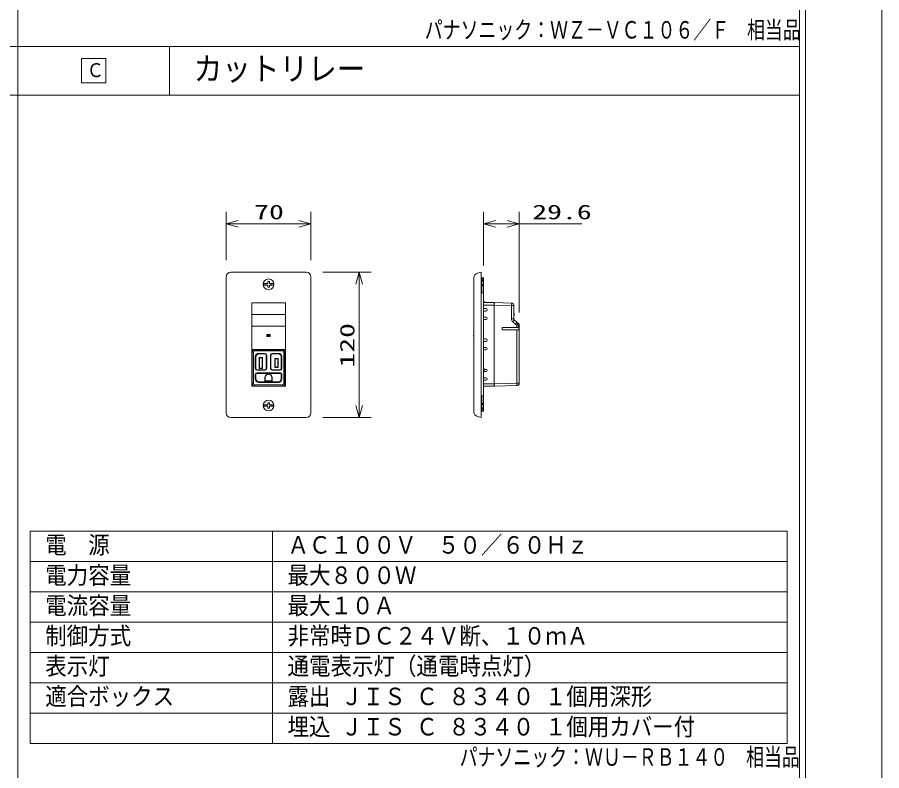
# Model space of a CAD drawing. Units: millimetres on the paper. Extents: x -401 to 401, y -280 to 280.
# Drawn here: x 257.9 to 400.6, y 0.5 to 124.8 of the extents above; entities that cross this region are included whole.
import ezdxf
from ezdxf.enums import TextEntityAlignment as Align

# ---------------------------------------------------------------- set-up
doc = ezdxf.new("R2010")
doc.units = ezdxf.units.MM
for name, color, linetype, lineweight in [('0-0_HOJO', 134, 'Continuous', 9), ('0-1_WAKU', 4, 'Continuous', 9), ('0-2_MOJI1', 7, 'Continuous', 9), ('0-4_WAKU-M', 7, 'Continuous', 9), ('0-5_(J)SP', 7, 'Continuous', 9), ('0-6_GAIKEI', 4, 'Continuous', 9), ('0-7_SUNPO', 7, 'Continuous', 9)]:
    doc.layers.add(name, color=color, linetype=linetype, lineweight=lineweight)
doc.layers.add('0-8_相当品', color=4, linetype='Continuous')
doc.styles.add('ＭＳ ゴシック', font='')
doc.styles.get('ＭＳ ゴシック').set_extended_font_data('MS Gothic')

# ---------------------------------------------------------------- blocks, each defined once
blk = doc.blocks.new('_OPEN30')
at = {"layer": '0-7_SUNPO'}
blk.add_line((0, 0), (-1, 0), dxfattribs=at)
blk.add_lwpolyline([(-1, 0.2679), (0, 0), (-1, -0.2679)], dxfattribs=at)

msp = doc.modelspace()

# ---------------------------------------------------------------- linework, layer by layer
at = {"layer": '0-0_HOJO'}
msp.add_lwpolyline([(400.592, 279.536), (400.592, -279.523), (-400.598, -279.523)], dxfattribs=at)
at = {"layer": '0-1_WAKU', "color": 3}
for p, q in [((259.997, 5.006), (259.997, 40.006)), ((259.997, 40.006), (384.997, 40.006)), ((299.997, 5.006), (299.997, 40.006)), ((384.997, 40.006), (384.997, 5.006)), ((259.997, 5.006), (384.997, 5.006))]:
    msp.add_line(p, q, dxfattribs=at)
at = {"layer": '0-1_WAKU'}
for p, q in [((259.997, 35.006), (384.997, 35.006)), ((259.997, 30.006), (384.997, 30.006)), ((259.997, 25.006), (384.997, 25.006)), ((259.997, 20.006), (384.997, 20.006)), ((259.997, 15.006), (384.997, 15.006)), ((259.997, 10.006), (384.997, 10.006))]:
    msp.add_line(p, q, dxfattribs=at)
at = {"layer": '0-4_WAKU-M'}
for p, q in [((257.997, 240.006), (257.997, -239.994)), ((-387.003, 120.006), (386.997, 120.006)), ((282.997, 120.006), (282.997, 112.006)), ((-387.003, 112.006), (386.997, 112.006))]:
    msp.add_line(p, q, dxfattribs=at)
at = {"layer": '0-4_WAKU-M', "color": 3}
for p, q in [((386.997, 240.006), (386.997, -239.994)), ((387.997, 241.006), (387.997, -240.994))]:
    msp.add_line(p, q, dxfattribs=at)
at = {"layer": '0-5_(J)SP'}
for q in [(268.497, 118.006), (272.497, 114.006)]:
    msp.add_line((268.497, 114.006), q, dxfattribs=at)
msp.add_lwpolyline([(268.497, 118.006), (272.497, 118.006), (272.497, 114.006)], dxfattribs=at)
at = {"layer": '0-6_GAIKEI', "color": 7}
for p, q in [((292.373, 59.564), (292.373, 81.964)), ((293.173, 82.764), (305.573, 82.764)), ((306.373, 81.964), (306.373, 59.564)), ((333.274, 81.828), (333.274, 59.699)), ((334.474, 82.764), (333.867, 82.601)), ((334.474, 82.764), (334.474, 58.764)), ((334.834, 81.852), (334.474, 81.852)), ((334.594, 81.852), (334.594, 80.652)), ((334.834, 81.852), (334.834, 80.652)), ((334.594, 80.352), (334.474, 80.352)), ((334.594, 79.352), (334.594, 80.652)), ((334.834, 80.652), (334.834, 60.302)), ((334.834, 79.352), (334.474, 79.352)), ((333.274, 77.702), (333.274, 70.032)), ((336.629, 77.752), (334.834, 77.752)), ((339.464, 77.678), (336.639, 77.752)), ((339.854, 75.045), (339.854, 77.278)), ((302.149, 75.784), (296.589, 75.784)), ((340.378, 74.512), (339.925, 74.892)), ((296.589, 73.867), (302.149, 73.867)), ((340.754, 74.029), (340.754, 74.103)), ((340.754, 64.449), (340.754, 74.029)), ((334.834, 63.952), (336.629, 63.952)), ((336.639, 63.952), (340.364, 64.05)), ((334.474, 62.352), (334.834, 62.352)), ((334.594, 62.352), (334.594, 60.302)), ((334.474, 61.352), (334.594, 61.352)), ((334.594, 60.302), (334.594, 59.852)), ((334.834, 60.302), (334.834, 59.852)), ((305.573, 58.764), (293.173, 58.764)), ((334.474, 58.764), (333.867, 58.926)), ((334.474, 59.852), (334.834, 59.852))]:
    msp.add_line(p, q, dxfattribs=at)
at = {"layer": '0-6_GAIKEI'}
for p, q in [((334.577, 81.852), (334.577, 80.352)), ((334.834, 81.652), (334.594, 81.652)), ((334.834, 81.442), (334.594, 81.442)), ((334.834, 81.402), (334.594, 81.402)), ((298.603, 80.894), (299.173, 80.894)), ((298.923, 80.894), (298.923, 80.634)), ((299.243, 80.314), (299.243, 80.564)), ((299.243, 80.314), (299.503, 80.314)), ((299.503, 81.214), (299.503, 80.964)), ((299.503, 80.314), (299.503, 80.564)), ((300.143, 80.894), (299.573, 80.894)), ((300.143, 80.634), (299.573, 80.634)), ((299.823, 80.894), (299.823, 80.634)), ((300.143, 80.894), (300.143, 80.634)), ((334.834, 81.302), (334.594, 81.302)), ((334.834, 80.752), (334.594, 80.752)), ((334.834, 80.652), (334.594, 80.652)), ((334.834, 80.552), (334.594, 80.552)), ((296.589, 70.052), (296.589, 77.682)), ((296.609, 77.702), (302.129, 77.702)), ((302.149, 77.682), (302.149, 70.052)), ((334.834, 77.352), (336.639, 77.352)), ((334.854, 77.922), (334.934, 77.922)), ((334.854, 77.752), (334.854, 77.922)), ((334.934, 77.922), (335.104, 77.752)), ((336.629, 77.752), (336.629, 63.952)), ((336.639, 77.352), (339.464, 77.278)), ((336.639, 64.352), (336.639, 77.352)), ((339.464, 77.278), (339.464, 75.045)), ((339.854, 77.278), (339.464, 77.278)), ((334.834, 76.752), (335.234, 76.752)), ((335.234, 76.352), (334.834, 76.352)), ((339.854, 76.012), (339.924, 76.012)), ((339.924, 76.012), (339.924, 75.612)), ((334.834, 75.352), (335.234, 75.352)), ((335.234, 74.952), (334.834, 74.952)), ((339.854, 75.045), (339.464, 75.045)), ((339.679, 74.585), (340.132, 74.205)), ((339.854, 75.612), (339.924, 75.612)), ((340.364, 73.707), (340.754, 73.707)), ((340.364, 73.707), (340.364, 73.652)), ((340.364, 73.252), (340.364, 64.449)), ((299.098, 72.503), (299.098, 72.161)), ((299.64, 72.503), (299.098, 72.503)), ((299.098, 72.503), (299.118, 72.483)), ((299.118, 72.18), (299.098, 72.161)), ((299.098, 72.161), (299.64, 72.161)), ((299.118, 72.483), (299.219, 72.382)), ((299.118, 72.181), (299.219, 72.282)), ((299.119, 72.482), (299.119, 72.182)), ((299.619, 72.482), (299.119, 72.482)), ((299.119, 72.182), (299.619, 72.182)), ((299.219, 72.282), (299.219, 72.382)), ((299.519, 72.282), (299.219, 72.282)), ((299.519, 72.382), (299.519, 72.282)), ((299.519, 72.282), (299.62, 72.181)), ((299.619, 72.182), (299.619, 72.482)), ((299.64, 72.503), (299.62, 72.483)), ((299.626, 72.175), (299.62, 72.18)), ((299.64, 72.161), (299.626, 72.175)), ((299.64, 72.161), (299.64, 72.503)), ((333.174, 72.382), (333.274, 72.482)), ((333.174, 72.382), (333.174, 72.282)), ((333.174, 72.282), (333.274, 72.182)), ((334.834, 71.752), (335.234, 71.752)), ((296.609, 70.012), (296.609, 70.032)), ((302.129, 70.032), (296.609, 70.032)), ((296.799, 70.012), (296.799, 69.867)), ((296.819, 69.884), (296.819, 70.012)), ((296.944, 69.952), (296.819, 69.952)), ((297.069, 69.772), (297.069, 69.972)), ((301.919, 69.952), (301.794, 69.952)), ((301.919, 69.884), (301.919, 70.012)), ((301.939, 69.867), (301.939, 70.012)), ((302.129, 70.032), (302.129, 70.012)), ((302.169, 70.052), (302.149, 70.052)), ((302.149, 70.012), (302.149, 64.022)), ((302.158, 70.023), (302.163, 70.018)), ((335.234, 71.352), (334.834, 71.352)), ((334.834, 70.352), (335.234, 70.352)), ((335.234, 69.952), (334.834, 69.952)), ((296.869, 69.572), (296.669, 69.572)), ((296.669, 69.572), (296.669, 64.372)), ((296.869, 69.572), (296.869, 64.372)), ((301.669, 69.772), (297.069, 69.772)), ((297.169, 68.772), (297.169, 66.872)), ((297.269, 68.772), (297.169, 68.772)), ((297.269, 68.772), (297.269, 66.872)), ((297.769, 69.372), (298.769, 69.372)), ((297.769, 69.272), (297.769, 69.372)), ((297.769, 69.272), (298.769, 69.272)), ((297.794, 68.712), (298.354, 68.712)), ((297.794, 68.712), (297.794, 66.852)), ((297.794, 68.712), (297.854, 68.652)), ((297.854, 68.652), (298.294, 68.652)), ((297.854, 68.652), (297.854, 66.912)), ((298.354, 68.712), (298.294, 68.652)), ((298.294, 66.912), (298.294, 68.652)), ((298.354, 66.852), (298.354, 68.712)), ((298.769, 69.272), (298.769, 69.372)), ((298.969, 69.072), (299.069, 69.072)), ((298.969, 66.872), (298.969, 69.072)), ((299.069, 66.872), (299.069, 69.072)), ((299.669, 69.072), (299.669, 66.872)), ((299.769, 69.072), (299.669, 69.072)), ((299.769, 69.072), (299.769, 66.872)), ((299.969, 69.372), (300.969, 69.372)), ((299.969, 69.272), (299.969, 69.372)), ((299.969, 69.272), (300.969, 69.272)), ((300.394, 68.542), (300.934, 68.542)), ((300.394, 68.542), (300.394, 67.022)), ((300.454, 68.482), (300.394, 68.542)), ((300.874, 68.482), (300.934, 68.542)), ((300.934, 67.022), (300.934, 68.542)), ((300.969, 69.272), (300.969, 69.372)), ((301.469, 68.772), (301.569, 68.772)), ((301.469, 66.872), (301.469, 68.772)), ((301.569, 66.872), (301.569, 68.772)), ((301.869, 64.372), (301.869, 69.572)), ((301.869, 69.572), (302.069, 69.572)), ((302.069, 69.572), (302.069, 64.372)), ((300.454, 67.082), (300.394, 67.022)), ((300.454, 68.482), (300.874, 68.482)), ((300.454, 68.482), (300.454, 67.082)), ((300.874, 67.082), (300.454, 67.082)), ((300.874, 67.082), (300.874, 68.482)), ((300.874, 67.082), (300.934, 67.022)), ((297.269, 66.872), (297.169, 66.872)), ((297.169, 65.872), (297.169, 65.172)), ((297.269, 65.872), (297.169, 65.872)), ((297.269, 65.872), (297.269, 65.172)), ((297.469, 66.672), (297.469, 66.572)), ((298.769, 66.672), (297.469, 66.672)), ((298.769, 66.572), (297.469, 66.572)), ((297.469, 66.172), (301.269, 66.172)), ((297.469, 66.072), (297.469, 66.172)), ((297.469, 66.072), (301.269, 66.072)), ((298.294, 66.912), (297.854, 66.912)), ((298.354, 66.852), (298.294, 66.912)), ((298.769, 66.672), (298.769, 66.572)), ((298.969, 66.872), (299.069, 66.872)), ((299.769, 66.872), (299.669, 66.872)), ((299.969, 66.672), (299.969, 66.572)), ((301.269, 66.672), (299.969, 66.672)), ((301.269, 66.572), (299.969, 66.572)), ((300.934, 67.022), (300.394, 67.022)), ((301.269, 66.672), (301.269, 66.572)), ((301.269, 66.072), (301.269, 66.172)), ((301.469, 66.872), (301.569, 66.872)), ((301.469, 65.872), (301.569, 65.872)), ((301.469, 65.172), (301.469, 65.872)), ((301.569, 65.172), (301.569, 65.872)), ((334.834, 66.752), (335.234, 66.752)), ((335.234, 66.352), (334.834, 66.352)), ((334.954, 66.352), (334.954, 66.752)), ((296.869, 64.372), (296.669, 64.372)), ((297.269, 65.172), (297.169, 65.172)), ((297.769, 64.672), (297.769, 64.572)), ((300.969, 64.672), (297.769, 64.672)), ((300.969, 64.572), (297.769, 64.572)), ((298.771, 65.382), (298.771, 64.784)), ((298.771, 65.382), (298.831, 65.382)), ((298.771, 64.784), (298.831, 64.844)), ((299.967, 64.784), (298.771, 64.784)), ((298.831, 65.382), (298.831, 64.844)), ((299.907, 64.844), (298.831, 64.844)), ((299.907, 64.844), (299.907, 65.382)), ((299.967, 65.382), (299.907, 65.382)), ((299.967, 64.784), (299.907, 64.844)), ((299.967, 64.784), (299.967, 65.382)), ((300.969, 64.672), (300.969, 64.572)), ((301.469, 65.172), (301.569, 65.172)), ((301.869, 64.372), (302.069, 64.372)), ((334.834, 65.352), (335.234, 65.352)), ((335.234, 64.952), (334.834, 64.952)), ((336.639, 64.352), (334.834, 64.352)), ((340.364, 64.449), (336.639, 64.352)), ((340.364, 64.449), (340.754, 64.449)), ((297.069, 64.172), (301.669, 64.172)), ((297.069, 64.172), (297.069, 63.972)), ((297.069, 63.972), (301.669, 63.972)), ((301.669, 64.172), (301.669, 63.972)), ((298.603, 60.894), (299.173, 60.894)), ((298.603, 60.894), (298.603, 60.634)), ((298.603, 60.634), (299.173, 60.634)), ((298.923, 60.894), (298.923, 60.634)), ((299.243, 61.214), (299.243, 60.964)), ((299.503, 61.214), (299.243, 61.214)), ((299.243, 60.314), (299.243, 60.564)), ((299.243, 60.314), (299.503, 60.314)), ((299.503, 61.214), (299.503, 60.964)), ((299.503, 60.314), (299.503, 60.564)), ((300.143, 60.894), (299.573, 60.894)), ((299.823, 60.894), (299.823, 60.634)), ((334.577, 61.352), (334.577, 59.852)), ((334.834, 61.152), (334.594, 61.152)), ((334.834, 61.052), (334.594, 61.052)), ((334.834, 60.952), (334.594, 60.952)), ((334.834, 60.402), (334.594, 60.402)), ((334.834, 60.302), (334.594, 60.302)), ((334.834, 60.262), (334.594, 60.262)), ((334.834, 60.052), (334.594, 60.052))]:
    msp.add_line(p, q, dxfattribs=at)
for points in [[(298.603, 80.894), (298.603, 80.634), (299.173, 80.634)], [(299.503, 81.214), (299.243, 81.214), (299.243, 80.964)], [(340.364, 73.252), (337.912, 73.252), (337.912, 73.652), (340.364, 73.652)], [(299.219, 72.382), (299.519, 72.382), (299.62, 72.483)], [(296.589, 64.022), (296.589, 70.012), (302.149, 70.012)], [(301.669, 69.772), (301.669, 69.972), (297.069, 69.972)], [(298.354, 66.852), (297.794, 66.852), (297.854, 66.912)], [(300.143, 60.894), (300.143, 60.634), (299.573, 60.634)]]:
    msp.add_lwpolyline(points, dxfattribs=at)
at = {"layer": '0-6_GAIKEI', "color": 7}
msp.add_lwpolyline([(302.149, 63.972), (296.589, 63.972), (296.589, 77.702), (302.149, 77.702)], close=True, dxfattribs=at)
for points in [[(340.6, 74.326), (340.584, 74.339), (340.569, 74.351), (340.555, 74.363), (340.54, 74.376), (340.521, 74.392), (340.502, 74.408), (340.486, 74.422), (340.471, 74.434), (340.457, 74.446), (340.446, 74.455), (340.43, 74.468), (340.422, 74.475), (340.414, 74.482), (340.408, 74.487), (340.398, 74.495), (340.391, 74.501), (340.385, 74.506), (340.38, 74.51), (340.378, 74.512)], [(340.682, 74.257), (340.682, 74.257), (340.681, 74.258), (340.68, 74.259), (340.678, 74.26), (340.676, 74.262), (340.673, 74.265), (340.669, 74.268), (340.663, 74.273), (340.654, 74.281), (340.646, 74.287), (340.638, 74.294), (340.628, 74.302), (340.616, 74.312), (340.6, 74.326)]]:
    msp.add_lwpolyline(points, dxfattribs=at)
at = {"layer": '0-6_GAIKEI'}
msp.add_lwpolyline([(299.62, 72.181), (299.118, 72.181), (299.118, 72.483), (299.62, 72.483)], close=True, dxfattribs=at)
for centre in [(299.373, 80.764), (299.373, 60.764)]:
    msp.add_circle(centre, 0.883, dxfattribs=at)
at = {"layer": '0-6_GAIKEI', "color": 7}
for centre, radius, start, end in [((293.173, 81.964), 0.8, 90, 180), ((305.573, 81.964), 0.8, 0, 90), ((334.074, 81.828), 0.8, 104.99859, 180), ((339.454, 77.278), 0.4, 0, 88.5), ((340.057, 75.047), 0.203, 180.41456, 229.58545), ((340.554, 74.103), 0.2, 0, 50), ((340.354, 64.449), 0.4, 271.5, 0), ((293.173, 59.564), 0.8, 180, 270), ((305.573, 59.564), 0.8, 270, 0), ((334.074, 59.699), 0.8, 180, 255.00141)]:
    msp.add_arc(centre, radius, start, end, dxfattribs=at)
at = {"layer": '0-6_GAIKEI'}
for centre, radius, start, end in [((299.173, 80.964), 0.07, 270, 0), ((299.173, 80.564), 0.07, 0, 90), ((299.573, 80.964), 0.07, 180, 270), ((299.573, 80.564), 0.07, 90, 180), ((296.609, 77.682), 0.02, 90, 180), ((302.129, 77.682), 0.02, 0, 90), ((336.629, 77.352), 0.4, 88.5, 90), ((335.234, 76.552), 0.2, 270, 90), ((335.234, 75.152), 0.2, 270, 90), ((340.064, 75.045), 0.6, 180, 229.99991), ((336.803, 70.243), 5.454, 49.64631, 49.98812), ((334.017, 66.965), 9.755, 49.45447, 49.64509), ((300.582, 27.881), 61.19, 49.42343, 49.4538), ((350.484, 86.153), 15.53, 229.42775, 229.54761), ((346.364, 81.322), 9.18, 229.5506, 229.75324), ((344.479, 79.094), 6.262, 229.75012, 230.04479), ((343.13, 77.484), 4.161, 230.0408, 230.46943), ((342.615, 76.861), 3.353, 230.4813, 230.99398), ((342.825, 77.121), 3.687, 231.00291, 231.46198), ((343.626, 78.127), 4.973, 231.466, 231.79376), ((345.983, 81.122), 8.784, 231.79452, 231.97116), ((340.541, 74.255), 0.0921, 37.51704, 49.8455), ((340.526, 74.244), 0.11, 27.08921, 37.49241), ((340.502, 74.232), 0.137, 18.58814, 27.10313), ((340.463, 74.219), 0.179, 11.92283, 18.58221), ((340.388, 74.203), 0.256, 7.14365, 11.93253), ((340.244, 74.184), 0.4, 4.06067, 7.18297), ((340.073, 74.172), 0.572, 1.94333, 4.13267), ((339.713, 73.707), 0.651, 24.99635, 49.99893), ((320.751, 115.575), 45.959, 295.17726, 295.64879), ((339.713, 73.707), 0.651, 0, 24.99675), ((340.402, 70.383), 3.268, 88.27906, 90.65933), ((340.402, 76.52), 3.268, 269.34067, 271.72094), ((340.474, 73.006), 0.645, 83.98548, 87.66475), ((340.474, 73.897), 0.645, 272.33525, 276.01452), ((340.505, 73.298), 0.351, 77.63255, 84.09584), ((340.505, 73.606), 0.351, 275.90416, 282.36745), ((392.955, 141.186), 85.034, 231.97296, 231.99025), ((340.538, 73.444), 0.201, 67.15785, 77.78879), ((340.538, 73.459), 0.201, 282.21121, 292.84215), ((335.28, 67.39), 8.626, 51.8323, 51.99311), ((338.411, 71.373), 3.559, 51.46868, 51.83602), ((340.563, 73.398), 0.136, 293.25082, 304.99409), ((340.563, 73.505), 0.136, 55.01495, 66.75159), ((339.365, 72.57), 2.029, 50.86431, 51.47262), ((344.036, 73.901), 3.397, 178.94913, 179.45808), ((344.798, 73.895), 4.159, 179.47002, 179.90099), ((346.78, 73.891), 6.141, 179.89712, 180.19907), ((349.367, 73.9), 8.728, 180.19595, 180.41011), ((236.714, 72.801), 103.93, 0.5353, 0.55327), ((344.423, 73.893), 3.784, 178.4902, 178.94032), ((354.483, 73.937), 13.844, 180.41335, 180.54843), ((330.421, 73.676), 10.219, 0.35184, 0.53461), ((335.106, 73.705), 5.535, 0.01221, 0.35057), ((340.566, 73.51), 0.129, 32.50159, 55.16359), ((340.564, 73.396), 0.132, 304.98323, 319.87134), ((345.862, 73.855), 5.223, 178.17212, 178.48624), ((-413.308, 100.25), 754.405, 358.00968, 358.01164), ((350.401, 73.71), 9.764, 178.01151, 178.17145), ((333.018, 74.34), 7.63, 358.00872, 358.19168), ((339.858, 74.164), 0.787, 0.29088, 1.93954), ((338.692, 74.171), 1.953, 358.57711, 359.21476), ((337.295, 74.205), 3.35, 358.18793, 358.58094), ((339.377, 74.162), 1.268, 359.18882, 0.29419), ((339.82, 73.129), 1.308, 49.86734, 50.88609), ((340.14, 73.508), 0.812, 48.33134, 49.87249), ((340.573, 73.389), 0.121, 319.8758, 327.82382), ((340.514, 73.484), 0.188, 11.60338, 30.7504), ((340.514, 73.42), 0.188, 329.2496, 348.39662), ((340.291, 73.678), 0.584, 46.24502, 48.32925), ((340.411, 73.803), 0.411, 43.32926, 46.30962), ((340.379, 73.454), 0.327, 359.69929, 11.99811), ((340.379, 73.45), 0.327, 348.00189, 0.30071), ((340.522, 73.907), 0.259, 38.71739, 43.37914), ((340.585, 73.958), 0.179, 32.1098, 38.73299), ((340.622, 73.981), 0.135, 23.48608, 32.10586), ((340.647, 73.992), 0.108, 12.84828, 23.49785), ((340.664, 73.996), 0.0899, 0, 12.82102), ((335.234, 71.552), 0.2, 270, 90), ((296.609, 70.052), 0.02, 180, 270), ((296.606, 70.09), 0.0723, 256.25425, 272.22258), ((297.069, 69.572), 0.4, 90, 180), ((301.669, 69.572), 0.4, 0, 90), ((302.129, 70.052), 0.02, 270, 0), ((302.132, 70.09), 0.0723, 267.77742, 291.28751), ((302.149, 70.032), 0.02, 270, 0), ((302.091, 70.049), 0.0723, 338.71249, 2.22258), ((335.234, 70.152), 0.2, 270, 90), ((297.069, 69.572), 0.2, 90, 180), ((297.769, 68.772), 0.6, 90, 180), ((297.769, 68.772), 0.5, 90, 180), ((298.769, 69.072), 0.3, 0, 90), ((298.769, 69.072), 0.2, 0, 90), ((299.969, 69.072), 0.3, 90, 180), ((299.969, 69.072), 0.2, 90, 180), ((300.969, 68.772), 0.6, 0, 90), ((300.969, 68.772), 0.5, 0, 90), ((301.669, 69.572), 0.2, 0, 90), ((297.469, 66.872), 0.3, 180, 270), ((297.469, 65.872), 0.3, 90, 180), ((297.469, 66.872), 0.2, 180, 270), ((297.469, 65.872), 0.2, 90, 180), ((298.769, 66.872), 0.3, 270, 0), ((298.769, 66.872), 0.2, 270, 0), ((299.369, 65.382), 0.598, 0, 180), ((299.369, 65.382), 0.538, 0, 180), ((299.969, 66.872), 0.3, 180, 270), ((299.969, 66.872), 0.2, 180, 270), ((301.269, 66.872), 0.3, 270, 0), ((301.269, 66.872), 0.2, 270, 0), ((301.269, 65.872), 0.3, 0, 90), ((301.269, 65.872), 0.2, 0, 90), ((335.234, 66.552), 0.2, 270, 90), ((297.069, 64.372), 0.4, 180, 270), ((297.069, 64.372), 0.2, 180, 270), ((297.769, 65.172), 0.6, 180, 270), ((297.769, 65.172), 0.5, 180, 270), ((300.969, 65.172), 0.6, 270, 0), ((300.969, 65.172), 0.5, 270, 0), ((301.669, 64.372), 0.2, 270, 0), ((301.669, 64.372), 0.4, 270, 0), ((335.234, 65.152), 0.2, 270, 90), ((336.629, 64.352), 0.4, 270, 271.5), ((299.173, 60.964), 0.07, 270, 0), ((299.173, 60.564), 0.07, 0, 90), ((299.573, 60.964), 0.07, 180, 270), ((299.573, 60.564), 0.07, 90, 180)]:
    msp.add_arc(centre, radius, start, end, dxfattribs=at)
for centre, major_axis, ratio, start_param, end_param in [((336.629, 77.352), (-0.01, -0.4), 0.026168, 1.5714816, 3.1415927), ((339.454, 77.278), (-0.01, -0.4), 0.026168, 1.5714816, 3.1415927), ((339.668, 74.585), (-0.257, -0.306), 0.020056, 1.5876233, 3.1415927), ((340.121, 74.205), (0.257, 0.306), 0.020056, 4.729216, 6.2831853), ((336.629, 64.352), (0.01, -0.4), 0.026168, 6.2831853, 7.8532964), ((340.354, 64.449), (0.01, -0.4), 0.026168, 6.2831853, 7.8532964)]:
    msp.add_ellipse(centre, major_axis=major_axis, ratio=ratio, start_param=start_param, end_param=end_param, dxfattribs=at)
at = {"layer": '0-7_SUNPO'}
for p, q in [((292.373, 84.764), (292.373, 92.738)), ((306.373, 84.764), (306.373, 92.738)), ((334.834, 83.852), (334.834, 92.738)), ((340.754, 76.103), (340.754, 92.738)), ((294.373, 90.738), (304.373, 90.738)), ((336.834, 90.738), (338.754, 90.738)), ((340.754, 90.738), (351.075, 90.738)), ((308.339, 82.764), (316.313, 82.764)), ((314.313, 80.764), (314.313, 60.764)), ((308.339, 58.764), (316.313, 58.764))]:
    msp.add_line(p, q, dxfattribs=at)

# ---------------------------------------------------------------- block references
at = {"layer": '0-7_SUNPO', "xscale": 2, "yscale": 2}
for p, rotation in [((292.373, 90.738), 180), ((334.834, 90.738), 180), ((314.313, 82.764), 90), ((314.313, 58.764), 270)]:
    msp.add_blockref('_OPEN30', p, dxfattribs=dict(at, rotation=rotation))
for p in [(306.373, 90.738), (340.754, 90.738)]:
    msp.add_blockref('_OPEN30', p, dxfattribs=at)

# ---------------------------------------------------------------- texts
at = {"layer": '0-2_MOJI1', "style": 'ＭＳ ゴシック', "width": 0.9}
for s, height, p in [('カットリレー', 3.849, (286.997, 113.266)), ('電\u3000源', 2.889, (262.497, 35.451)), ('ＡＣ１００Ｖ\u3000５０／６０Ｈｚ', 2.889, (302.497, 35.451)), ('電力容量', 2.889, (262.497, 30.451)), ('最大８００Ｗ', 2.889, (302.497, 30.451)), ('電流容量', 2.889, (262.497, 25.451)), ('最大１０Ａ', 2.889, (302.497, 25.451)), ('制御方式', 2.889, (262.497, 20.451)), ('非常時ＤＣ２４Ｖ断、１０ｍＡ', 2.889, (302.497, 20.451)), ('表示灯', 2.889, (262.497, 15.451)), ('通電表示灯（通電時点灯）', 2.889, (302.497, 15.451)), ('適合ボックス', 2.889, (262.497, 10.451)), ('露出 ＪＩＳ Ｃ ８３４０ １個用深形', 2.886, (302.497, 10.451)), ('埋込 ＪＩＳ Ｃ ８３４０ １個用カバー付 ', 2.886, (302.497, 5.451))]:
    msp.add_text(s, height=height, dxfattribs=at).set_placement(p, align=Align.BOTTOM_LEFT)
at = {"layer": '0-5_(J)SP', "style": 'ＭＳ ゴシック', "width": 0.9}
msp.add_text('Ｃ', height=2.309, dxfattribs=at).set_placement((269.354, 114.259), align=Align.BOTTOM_LEFT)
at = {"layer": '0-7_SUNPO', "style": 'ＭＳ ゴシック', "width": 1.5}
for s, p in [('70', (296.992, 90.775)), ('29.6', (342.897, 90.775))]:
    msp.add_text(s, height=2.405, dxfattribs=at).set_placement(p, align=Align.BOTTOM_LEFT)
msp.add_text('120', height=2.405, rotation=90, dxfattribs=at).set_placement((314.276, 67.014), align=Align.BOTTOM_LEFT)
at = {"layer": '0-8_相当品', "style": 'ＭＳ ゴシック', "width": 0.75}
for s, p in [('パナソニック：ＷＺ－ＶＣ１０６／Ｆ\u3000相当品', (325.157, 120.451)), ('パナソニック：ＷＵ－ＲＢ１４０\u3000相当品', (330.917, 0.451))]:
    msp.add_text(s, height=2.889, dxfattribs=at).set_placement(p, align=Align.BOTTOM_LEFT)

doc.saveas('drawing.dxf')
